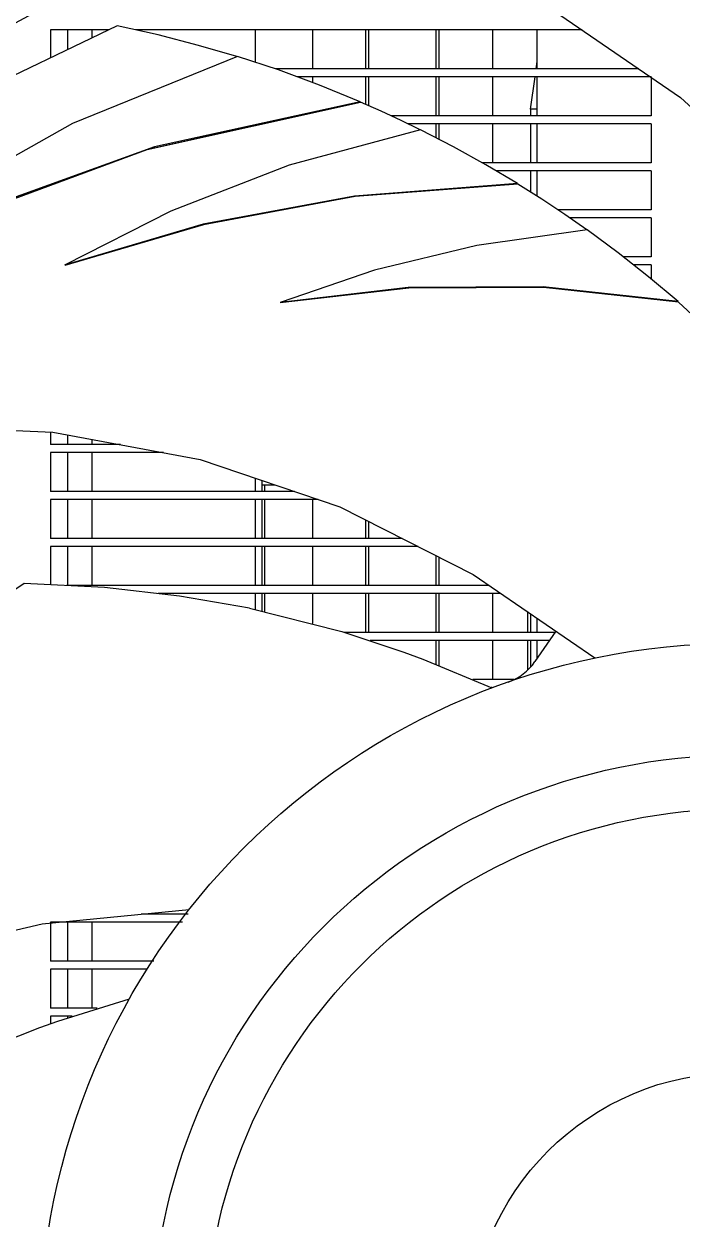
# Model space of a CAD drawing. Header units: millimetres. Extents: x 0 to 841, y 0 to 594.
# Drawn here: x 188.16 to 212.67, y 181.38 to 225.92 of the extents above; entities that cross this region are included whole.
import ezdxf

# ---------------------------------------------------------------- set-up
doc = ezdxf.new("R2010")
doc.units = ezdxf.units.MM
doc.header["$LTSCALE"] = 46.255
doc.layers.get('0').update_dxf_attribs({"linetype": 'CONTINUOUS'})
doc.layers.add('ASSEM_MEM', color=7, linetype='CONTINUOUS')

msp = doc.modelspace()

# ---------------------------------------------------------------- linework, layer by layer
at = {"color": 7, "linetype": 'CONTINUOUS'}
for p, q in [((189.147, 225.69), (189.147, 224.651)), ((191.315, 225.69), (189.147, 225.69)), ((189.784, 225.69), (189.784, 224.956)), ((190.696, 225.393), (190.696, 225.69)), ((208.952, 225.69), (192.322, 225.69)), ((196.768, 225.69), (196.768, 224.49)), ((198.902, 225.69), (198.902, 224.24)), ((200.879, 225.69), (200.879, 224.24)), ((201.002, 224.24), (201.002, 225.69)), ((203.502, 225.69), (203.502, 224.24)), ((203.625, 224.24), (203.625, 225.69)), ((205.602, 225.69), (205.602, 224.24)), ((207.276, 224.24), (207.276, 225.69)), ((207.237, 224.24), (207.276, 224.518)), ((211.06, 224.24), (197.525, 224.24)), ((211.522, 223.94), (198.349, 223.94)), ((198.902, 223.94), (198.902, 223.735)), ((200.879, 223.94), (200.879, 222.915)), ((201.002, 222.86), (201.002, 223.94)), ((203.502, 223.94), (203.502, 222.49)), ((203.625, 222.49), (203.625, 223.94)), ((205.602, 223.94), (205.602, 222.49)), ((207.022, 222.74), (207.194, 223.94)), ((207.276, 222.49), (207.276, 223.94)), ((211.522, 223.94), (211.522, 222.49)), ((207.022, 222.74), (207.022, 222.49)), ((207.276, 222.74), (207.022, 222.74)), ((211.522, 222.49), (201.822, 222.49)), ((211.522, 222.19), (202.457, 222.19)), ((203.502, 222.19), (203.502, 221.678)), ((203.625, 221.614), (203.625, 222.19)), ((205.602, 222.19), (205.602, 220.74)), ((207.022, 222.19), (207.022, 220.74)), ((207.276, 220.74), (207.276, 222.19)), ((211.522, 222.19), (211.522, 220.74)), ((211.522, 220.74), (205.237, 220.74)), ((211.522, 220.44), (205.749, 220.44)), ((207.022, 220.44), (207.022, 219.652)), ((207.276, 219.491), (207.276, 220.44)), ((211.522, 220.44), (211.522, 218.99)), ((211.522, 218.99), (208.038, 218.99)), ((211.522, 218.69), (208.48, 218.69)), ((211.522, 218.69), (211.522, 217.24)), ((211.522, 217.24), (210.479, 217.24)), ((211.522, 216.94), (210.859, 216.94)), ((211.522, 216.94), (211.522, 216.41)), ((189.147, 210.713), (189.147, 210.24)), ((191.749, 210.24), (189.147, 210.24)), ((189.784, 210.606), (189.784, 210.24)), ((190.696, 210.24), (190.696, 210.436)), ((189.147, 209.94), (189.147, 208.49)), ((193.357, 209.94), (189.147, 209.94)), ((189.784, 209.94), (189.784, 208.49)), ((190.696, 208.49), (190.696, 209.94)), ((196.768, 208.989), (196.768, 208.49)), ((197.022, 208.902), (197.022, 208.49)), ((198.237, 208.49), (189.147, 208.49)), ((197.022, 208.74), (197.502, 208.74)), ((197.121, 208.74), (197.121, 208.49)), ((189.147, 208.19), (189.147, 206.74)), ((199.12, 208.19), (189.147, 208.19)), ((189.784, 208.19), (189.784, 206.74)), ((190.696, 206.74), (190.696, 208.19)), ((196.768, 208.19), (196.768, 206.74)), ((197.022, 208.19), (197.022, 206.74)), ((197.121, 208.19), (197.121, 206.74)), ((198.902, 208.19), (198.902, 206.74)), ((200.879, 207.431), (200.879, 206.74)), ((201.002, 206.74), (201.002, 207.369)), ((202.244, 206.74), (189.147, 206.74)), ((189.147, 206.44), (189.147, 205.02)), ((202.836, 206.44), (189.147, 206.44)), ((189.784, 206.44), (189.784, 204.99)), ((190.696, 204.99), (190.696, 206.44)), ((196.768, 206.44), (196.768, 204.99)), ((197.022, 206.44), (197.022, 204.99)), ((197.121, 206.44), (197.121, 204.99)), ((198.902, 206.44), (198.902, 204.99)), ((200.879, 206.44), (200.879, 204.99)), ((201.002, 204.99), (201.002, 206.44)), ((203.502, 206.102), (203.502, 204.99)), ((203.625, 204.99), (203.625, 206.04)), ((205.486, 204.99), (189.748, 204.99)), ((205.923, 204.69), (193.151, 204.69)), ((196.768, 204.69), (196.768, 204.101)), ((197.022, 204.69), (197.022, 204.018)), ((197.121, 204.69), (197.121, 203.995)), ((198.902, 204.69), (198.902, 203.573)), ((200.879, 204.69), (200.879, 203.24)), ((201.002, 203.24), (201.002, 204.69)), ((203.502, 204.69), (203.502, 203.24)), ((203.625, 203.24), (203.625, 204.69)), ((205.602, 204.69), (205.602, 203.24)), ((206.924, 203.24), (206.924, 204.003)), ((207.022, 203.935), (207.022, 203.24)), ((207.276, 203.24), (207.276, 203.761)), ((207.927, 203.24), (200.101, 203.24)), ((207.723, 202.94), (201.047, 202.94)), ((203.502, 202.94), (203.502, 202.056)), ((203.625, 202.007), (203.625, 202.94)), ((205.602, 202.94), (205.602, 201.49)), ((206.924, 201.843), (206.924, 202.94)), ((207.022, 202.94), (207.022, 201.959)), ((207.276, 202.284), (207.276, 202.94)), ((206.4, 201.49), (204.878, 201.49)), ((205.592, 201.19), (205.558, 201.19)), ((189.147, 192.44), (189.147, 190.99)), ((194.061, 192.44), (189.147, 192.44)), ((189.784, 192.44), (189.784, 190.99)), ((190.696, 190.99), (190.696, 192.44)), ((194.273, 192.74), (192.527, 192.74)), ((192.991, 190.99), (189.147, 190.99)), ((189.147, 190.69), (189.147, 189.24)), ((192.762, 190.69), (189.147, 190.69)), ((189.784, 190.69), (189.784, 189.24)), ((190.696, 189.24), (190.696, 190.69)), ((190.89, 189.24), (189.147, 189.24)), ((189.147, 188.94), (189.147, 188.66)), ((189.959, 188.94), (189.147, 188.94)), ((189.784, 188.94), (189.784, 188.882))]:
    msp.add_line(p, q, dxfattribs=at)
at = {"layer": 'ASSEM_MEM', "color": 7, "linetype": 'CONTINUOUS'}
for p, q in [((200.689, 222.999), (192.731, 221.227)), ((194.827, 218.448), (189.667, 216.923)), ((210.293, 217.386), (209.128, 218.248)), ((202.468, 216.09), (197.694, 215.532)), ((207.962, 203.29), (207.188, 202.155))]:
    msp.add_line(p, q, dxfattribs=at)
for points in [[(200.791, 230.159), (207.245, 226.864), (212.612, 223.172), (216.972, 219.186), (220.517, 214.875), (223.364, 210.178), (225.554, 205.05), (227.026, 199.756)], [(191.634, 225.843), (186.087, 223.185), (181.298, 220.186), (177.212, 216.98), (173.773, 213.686), (170.928, 210.417)], [(196.085, 224.698), (194.656, 225.117), (193.159, 225.503), (191.634, 225.843)], [(196.108, 224.707), (189.964, 222.206), (184.655, 219.207)], [(200.678, 223.017), (199.163, 223.639), (197.637, 224.203), (196.108, 224.707)], [(185.792, 218.664), (192.749, 221.232), (200.689, 222.999)], [(200.678, 223.017), (193.018, 221.331), (186.274, 218.895)], [(202.912, 221.968), (202.208, 222.311), (201.457, 222.659), (200.689, 222.999)], [(202.93, 221.973), (198.037, 220.65), (193.624, 218.939), (189.667, 216.923)], [(206.545, 219.965), (205.365, 220.668), (204.159, 221.338), (202.93, 221.973)], [(192.731, 221.227), (185.764, 218.652), (180.339, 215.826)], [(206.556, 219.947), (200.495, 219.485), (194.847, 218.435), (189.676, 216.908)], [(206.545, 219.965), (200.471, 219.5), (194.827, 218.448)], [(209.123, 218.241), (208.304, 218.813), (207.444, 219.385), (206.556, 219.947)], [(209.128, 218.248), (205.026, 217.662), (201.217, 216.739), (197.694, 215.532)], [(212.521, 215.569), (211.424, 216.493), (210.293, 217.386)], [(212.531, 215.551), (207.51, 216.097), (202.493, 216.075), (197.703, 215.517)], [(212.521, 215.569), (207.494, 216.114), (202.468, 216.09)], [(218.36, 209.449), (216.662, 211.467), (214.728, 213.509), (212.531, 215.551)], [(169.782, 208.715), (176.845, 210.339), (183.329, 210.961), (189.231, 210.709), (194.718, 209.686), (199.918, 207.918), (204.892, 205.397), (209.422, 202.288)], [(188.166, 205.07), (183.969, 202.261), (180.14, 199.02), (176.828, 195.513)], [(196.553, 204.142), (193.956, 204.597), (191.161, 204.918), (188.166, 205.07)], [(196.553, 204.142), (199.997, 203.274), (202.305, 202.509)], [(202.305, 202.509), (203.008, 202.247), (205.586, 201.172)], [(159.812, 172.356), (164.179, 178.139), (168.746, 182.784), (173.429, 186.385), (178.29, 189.127), (183.41, 191.116), (188.841, 192.382), (194.309, 192.912)], [(188.754, 188.52), (189.422, 188.757), (192.089, 189.591)], [(183.259, 186.06), (186.456, 187.609), (188.754, 188.52)]]:
    msp.add_lwpolyline(points, dxfattribs=at)
for centre, radius in [((214.752, 176.84), 58.115), ((214.746, 176.839), 26), ((214.745, 176.839), 21.825), ((214.745, 176.839), 19.825), ((214.745, 176.839), 10)]:
    msp.add_circle(centre, radius, dxfattribs=at)
for centre, radius, start, end in [((214.745, 176.839), 57.224, 360, 180), ((214.747, 176.839), 56, 338.6333, 158.633), ((205.536, 203.281), 2, 289.2079, 325.7354), ((214.747, 176.839), 56, 158.6333, 248.633)]:
    msp.add_arc(centre, radius, start, end, dxfattribs=at)

doc.saveas('drawing.dxf')
